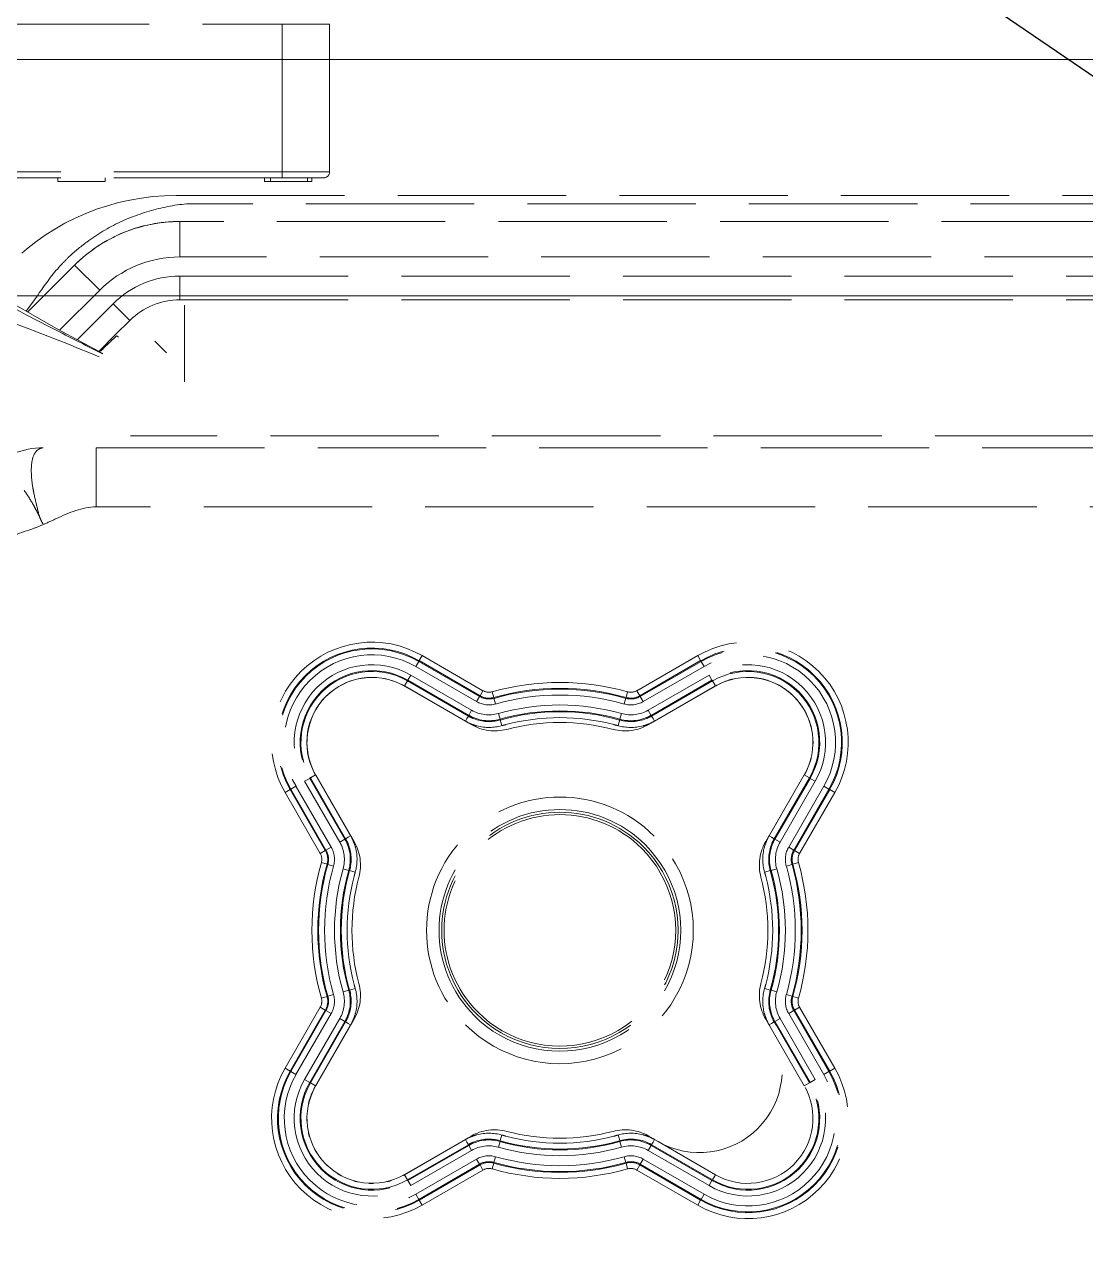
# Model space of a CAD drawing. Header units: inches. Extents: x 193287 to 241687, y 437648 to 550079.
# Drawn here: x 209339.5 to 209429.3, y 461967.4 to 462070.1 of the extents above; entities that cross this region are included whole.
import ezdxf

# ---------------------------------------------------------------- set-up
doc = ezdxf.new("R2010")
doc.units = ezdxf.units.IN
doc.header["$MEASUREMENT"] = 0
doc.linetypes.add('AM_DIN_F_W050', pattern=[6.25, 4.75, -1.5])
doc.layers.add('CQ Marble', color=6, linetype='Continuous', lineweight=0)
doc.layers.add('CQ plan and elev dimension', color=252, linetype='Continuous', lineweight=35)
for name, color, linetype in [('CQ SANITARY WARES', 212, 'Continuous'), ('CQ_callout', 34, 'Continuous'), ('SANITARY WARES', 212, 'Continuous'), ('xref grd floor$2$CQ Wall hatch_CHB', 8, 'Continuous')]:
    doc.layers.add(name, color=color, linetype=linetype)
doc.styles.get("Standard").update_dxf_attribs({"font": 'arial.ttf'})
doc.dimstyles.get("Standard").update_dxf_attribs({"dimtxt": 0.18, "dimasz": 0.18, "dimexe": 0.18, "dimexo": 0.0625, "dimgap": 0.09, "dimtad": 0, "dimtih": 1, "dimtoh": 1, "dimdec": 4, "dimzin": 0, "dimdsep": 46, "dimtxsty": 'Standard', "dimcen": 0.09, "dimadec": 0, "dimazin": 0, "dimtfac": 1, "dimtdec": 4, "dimtofl": 0, "dimtmove": 0, "dimatfit": 3, "dimfxl": 1, "dimtolj": 1, "dimtzin": 0, "dimarcsym": 0})

# ---------------------------------------------------------------- blocks, each defined once
blk = doc.blocks.new('gf15 WC wall plan')
at = {"layer": 'xref grd floor$2$CQ Wall hatch_CHB', "extrusion": (-4.88522e-08, 5.98593e-09, 1)}
h = blk.add_hatch(dxfattribs=at)
h.set_pattern_fill('ANSI31,_O', color=8, scale=150)
h.set_pattern_definition([(45, (0, 0), (-13.25825215, 13.25825215), [])])
h.paths.add_polyline_path([(208393.9, 462405.25), (208293.89, 462405.25), (208293.82, 461427.18), (208243.82, 461427.18), (208243.89, 462405.25), (208043.9, 462405.25), (208043.91, 461327.18), (208193.82, 461327.18), (208193.82, 461277.18), (208393.91, 461277.21), (208393.91, 462077.21), (210693.91, 462077.23), (210693.79, 461299.11), (210893.79, 461299.11), (210893.91, 462077.23), (211093.61, 462077.23), (211093.61, 462277.23), (208393.91, 462277.21)])
blk = doc.blocks.new('gf15 marble')
at = {"layer": 'CQ Marble', "elevation": 0}
for points in [[(210683.79, 461299.11), (210683.79, 462067.11), (208403.79, 462067.11), (208403.79, 461267.11), (208293.77, 461267.11)], [(210663.79, 461299.11), (210663.79, 462047.11), (208423.79, 462047.11), (208423.79, 461247.11), (208293.77, 461247.11)]]:
    blk.add_lwpolyline(points, dxfattribs=at)
blk = doc.blocks.new('tece profil_9300080 top')
at = {"layer": 'SANITARY WARES', "color": 8, "linetype": 'AM_DIN_F_W050', "lineweight": 0, "ltscale": 3}
for p, q in [((334465.32, 481325.47), (334528.32, 481325.47)), ((334528.32, 481325.47), (334532.32, 481325.47)), ((334528.32, 481325.47), (334528.32, 481312.97)), ((334532.32, 481325.47), (334532.32, 481312.97)), ((334528.32, 481312.97), (334465.32, 481312.97)), ((334532.32, 481312.97), (334528.32, 481312.97)), ((334528.32, 481312.47), (334528.32, 481312.97)), ((334528.32, 481312.47), (334465.32, 481312.47)), ((334509.32, 481312.47), (334509.32, 481312.17)), ((334511.32, 481312.17), (334509.32, 481312.17)), ((334513.32, 481312.17), (334511.32, 481312.17)), ((334513.32, 481312.47), (334513.32, 481312.17)), ((334526.82, 481312.47), (334526.82, 481312.17)), ((334527.31, 481312.17), (334526.82, 481312.17)), ((334527.32, 481312.47), (334527.32, 481312.17)), ((334530.45, 481312.17), (334527.32, 481312.17)), ((334530.45, 481312.47), (334528.32, 481312.47)), ((334530.5, 481312.47), (334530.45, 481312.47)), ((334530.45, 481312.47), (334530.45, 481312.17)), ((334530.82, 481312.17), (334530.45, 481312.17)), ((334530.82, 481312.47), (334530.5, 481312.47)), ((334531.06, 481312.47), (334530.82, 481312.47)), ((334530.82, 481312.47), (334530.82, 481312.17)), ((334531.12, 481312.47), (334531.06, 481312.47)), ((334531.82, 481312.47), (334531.12, 481312.47)), ((334519.35, 481310.98), (334519.35, 481310.98)), ((334519.35, 481310.98), (334902.29, 481310.98)), ((334519.35, 481310.98), (334902.29, 481310.98)), ((334519.35, 481310.98), (334519.35, 481310.98)), ((334519.35, 481310.98), (334902.29, 481310.98)), ((334900.82, 481310.28), (334520.82, 481310.28)), ((334654.62, 481308.78), (334519.66, 481308.78)), ((334519.66, 481305.78), (334519.66, 481308.78)), ((334901.99, 481305.78), (334519.66, 481305.78)), ((334506.77, 481301.11), (334510.75, 481305.09)), ((334512.87, 481302.96), (334510.75, 481305.09)), ((334519.66, 481304.16), (334901.99, 481304.16)), ((334519.66, 481302.16), (334519.66, 481304.16)), ((334507.65, 481302.58), (334506.66, 481301.18)), ((334512.87, 481302.96), (334509.48, 481299.57)), ((334510.96, 481298.77), (334514.01, 481301.82)), ((334515.43, 481300.41), (334514.01, 481301.82)), ((334519.66, 481302.16), (334710.32, 481302.16)), ((334520.06, 481301.7), (334520.06, 481298.69)), ((334514.22, 481299.2), (334515.43, 481300.41)), ((334512.8, 481297.78), (334514.22, 481299.2)), ((334514.45, 481298.98), (334514.33, 481299.1)), ((334517.53, 481298.65), (334518.52, 481297.66)), ((334520.06, 481298.69), (334520.06, 481298.43)), ((334520.06, 481298.43), (334520.06, 481295.2)), ((334710.32, 481290.63), (334515.49, 481290.63)), ((334508.09, 481289.63), (334508.09, 481289.63)), ((334512.57, 481289.62), (334614.88, 481289.62)), ((334512.57, 481284.62), (334512.57, 481289.62)), ((334610.92, 481284.62), (334512.57, 481284.62)), ((334540.16, 481272.04), (334539.91, 481271.61)), ((334545.31, 481269.06), (334540.16, 481272.04)), ((334563.48, 481272.04), (334558.33, 481269.06)), ((334563.48, 481272.04), (334563.73, 481271.61)), ((334539.62, 481271.11), (334539.87, 481271.54)), ((334544.77, 481268.14), (334539.62, 481271.11)), ((334539.91, 481271.61), (334539.87, 481271.54)), ((334545.02, 481268.57), (334539.87, 481271.54)), ((334545.06, 481268.63), (334539.91, 481271.61)), ((334563.73, 481271.61), (334558.58, 481268.63)), ((334563.77, 481271.54), (334558.62, 481268.57)), ((334564.02, 481271.11), (334558.87, 481268.14)), ((334563.73, 481271.61), (334563.77, 481271.54)), ((334564.02, 481271.11), (334563.77, 481271.54)), ((334538.67, 481269.46), (334538.92, 481269.89)), ((334538.92, 481269.89), (334538.95, 481269.95)), ((334538.92, 481269.89), (334544.07, 481266.91)), ((334539.2, 481270.38), (334538.95, 481269.95)), ((334538.95, 481269.95), (334544.1, 481266.97)), ((334539.2, 481270.38), (334544.35, 481267.41)), ((334559.29, 481267.41), (334564.44, 481270.38)), ((334559.54, 481266.97), (334564.69, 481269.95)), ((334559.58, 481266.91), (334564.73, 481269.89)), ((334564.44, 481270.38), (334564.69, 481269.95)), ((334564.73, 481269.89), (334564.69, 481269.95)), ((334564.98, 481269.46), (334564.73, 481269.89)), ((334538.66, 481269.45), (334544.3, 481266.19)), ((334538.67, 481269.46), (334543.82, 481266.48)), ((334545.31, 481269.06), (334545.06, 481268.63)), ((334546.09, 481268.97), (334546.22, 481268.49)), ((334557.55, 481268.97), (334557.42, 481268.49)), ((334558.33, 481269.06), (334558.58, 481268.63)), ((334559.34, 481266.19), (334564.98, 481269.45)), ((334559.83, 481266.48), (334564.98, 481269.46)), ((334544.77, 481268.14), (334545.02, 481268.57)), ((334545.06, 481268.63), (334545.02, 481268.57)), ((334546.22, 481268.49), (334546.24, 481268.42)), ((334546.38, 481267.94), (334546.24, 481268.42)), ((334557.26, 481267.94), (334557.4, 481268.42)), ((334557.42, 481268.49), (334557.4, 481268.42)), ((334558.58, 481268.63), (334558.62, 481268.57)), ((334558.87, 481268.14), (334558.62, 481268.57)), ((334543.82, 481266.48), (334543.94, 481266.7)), ((334543.94, 481266.7), (334544.07, 481266.91)), ((334544.07, 481266.91), (334544.1, 481266.97)), ((334544.35, 481267.41), (334544.1, 481266.97)), ((334546.61, 481267.13), (334546.75, 481266.65)), ((334546.77, 481266.58), (334546.75, 481266.65)), ((334556.88, 481266.58), (334556.9, 481266.65)), ((334557.03, 481267.13), (334556.9, 481266.65)), ((334559.29, 481267.41), (334559.54, 481266.97)), ((334559.58, 481266.91), (334559.54, 481266.97)), ((334559.7, 481266.7), (334559.58, 481266.91)), ((334559.83, 481266.48), (334559.7, 481266.7)), ((334546.9, 481266.1), (334546.77, 481266.58)), ((334556.74, 481266.1), (334556.88, 481266.58)), ((334530.21, 481261.39), (334530.65, 481261.64)), ((334530.71, 481261.68), (334530.65, 481261.64)), ((334533.62, 481256.49), (334530.65, 481261.64)), ((334531.14, 481261.93), (334530.71, 481261.68)), ((334533.68, 481256.53), (334530.71, 481261.68)), ((334534.11, 481256.78), (334531.14, 481261.93)), ((334534.4, 481256.3), (334531.15, 481261.93)), ((334572.49, 481261.93), (334569.24, 481256.3)), ((334572.5, 481261.93), (334569.53, 481256.78)), ((334572.93, 481261.68), (334569.96, 481256.53)), ((334572.99, 481261.64), (334570.02, 481256.49)), ((334572.5, 481261.93), (334572.93, 481261.68)), ((334572.93, 481261.68), (334572.99, 481261.64)), ((334573.43, 481261.39), (334572.99, 481261.64)), ((334528.56, 481260.44), (334528.99, 481260.69)), ((334528.99, 481260.69), (334529.05, 481260.72)), ((334528.99, 481260.69), (334531.96, 481255.54)), ((334529.48, 481260.97), (334529.05, 481260.72)), ((334529.05, 481260.72), (334532.02, 481255.57)), ((334529.48, 481260.97), (334532.46, 481255.82)), ((334533.19, 481256.24), (334530.21, 481261.39)), ((334573.43, 481261.39), (334570.45, 481256.24)), ((334571.18, 481255.82), (334574.16, 481260.97)), ((334571.62, 481255.57), (334574.59, 481260.72)), ((334571.68, 481255.54), (334574.65, 481260.69)), ((334574.16, 481260.97), (334574.59, 481260.72)), ((334574.65, 481260.69), (334574.59, 481260.72)), ((334575.08, 481260.44), (334574.65, 481260.69)), ((334528.56, 481260.44), (334531.53, 481255.29)), ((334572.11, 481255.29), (334575.08, 481260.44)), ((334533.19, 481256.24), (334533.62, 481256.49)), ((334533.68, 481256.53), (334533.62, 481256.49)), ((334533.9, 481256.66), (334533.68, 481256.53)), ((334534.11, 481256.78), (334533.9, 481256.66)), ((334569.53, 481256.78), (334569.74, 481256.66)), ((334569.74, 481256.66), (334569.96, 481256.53)), ((334569.96, 481256.53), (334570.02, 481256.49)), ((334570.45, 481256.24), (334570.02, 481256.49)), ((334531.53, 481255.29), (334531.96, 481255.54)), ((334531.96, 481255.54), (334532.02, 481255.57)), ((334532.46, 481255.82), (334532.02, 481255.57)), ((334571.18, 481255.82), (334571.62, 481255.57)), ((334571.68, 481255.54), (334571.62, 481255.57)), ((334572.11, 481255.29), (334571.68, 481255.54)), ((334531.63, 481254.51), (334532.11, 481254.37)), ((334532.11, 481254.37), (334532.18, 481254.35)), ((334532.66, 481254.22), (334532.18, 481254.35)), ((334570.98, 481254.22), (334571.47, 481254.35)), ((334571.53, 481254.37), (334571.47, 481254.35)), ((334572.01, 481254.51), (334571.53, 481254.37)), ((334533.47, 481253.99), (334533.95, 481253.85)), ((334534.02, 481253.83), (334533.95, 481253.85)), ((334534.5, 481253.69), (334534.02, 481253.83)), ((334569.14, 481253.69), (334569.63, 481253.83)), ((334569.63, 481253.83), (334569.69, 481253.85)), ((334570.17, 481253.99), (334569.69, 481253.85)), ((334531.63, 481243.04), (334532.11, 481243.18)), ((334532.11, 481243.18), (334532.18, 481243.2)), ((334532.66, 481243.33), (334532.18, 481243.2)), ((334533.47, 481243.56), (334533.95, 481243.7)), ((334534.02, 481243.72), (334533.95, 481243.7)), ((334534.5, 481243.86), (334534.02, 481243.72)), ((334569.14, 481243.86), (334569.63, 481243.72)), ((334569.63, 481243.72), (334569.69, 481243.7)), ((334570.17, 481243.56), (334569.69, 481243.7)), ((334570.98, 481243.33), (334571.47, 481243.2)), ((334571.53, 481243.18), (334571.47, 481243.2)), ((334572.01, 481243.04), (334571.53, 481243.18)), ((334531.53, 481242.26), (334528.56, 481237.11)), ((334531.96, 481242.01), (334528.99, 481236.86)), ((334532.02, 481241.98), (334529.05, 481236.83)), ((334531.53, 481242.26), (334531.96, 481242.01)), ((334531.96, 481242.01), (334532.02, 481241.98)), ((334532.46, 481241.73), (334532.02, 481241.98)), ((334571.18, 481241.73), (334571.62, 481241.98)), ((334571.68, 481242.01), (334571.62, 481241.98)), ((334574.59, 481236.83), (334571.62, 481241.98)), ((334572.11, 481242.26), (334571.68, 481242.01)), ((334574.65, 481236.86), (334571.68, 481242.01)), ((334575.08, 481237.11), (334572.11, 481242.26)), ((334532.46, 481241.73), (334529.48, 481236.58)), ((334530.21, 481236.15), (334533.19, 481241.3)), ((334530.65, 481235.9), (334533.62, 481241.05)), ((334530.71, 481235.87), (334533.68, 481241.02)), ((334531.15, 481235.61), (334534.4, 481241.25)), ((334533.19, 481241.3), (334533.62, 481241.05)), ((334533.68, 481241.02), (334533.62, 481241.05)), ((334533.9, 481240.89), (334533.68, 481241.02)), ((334569.24, 481241.25), (334569.69, 481240.46)), ((334569.74, 481240.89), (334569.96, 481241.02)), ((334569.96, 481241.02), (334570.02, 481241.05)), ((334569.96, 481241.02), (334570.14, 481240.72)), ((334570.45, 481241.3), (334570.02, 481241.05)), ((334570.02, 481241.05), (334572.99, 481235.9)), ((334570.45, 481241.3), (334573.43, 481236.15)), ((334574.16, 481236.58), (334571.18, 481241.73)), ((334531.14, 481235.62), (334534.11, 481240.77)), ((334534.11, 481240.77), (334533.9, 481240.89)), ((334569.53, 481240.77), (334569.74, 481240.89)), ((334569.53, 481240.77), (334569.7, 481240.47)), ((334569.7, 481240.47), (334572.5, 481235.62)), ((334570.14, 481240.72), (334572.93, 481235.87)), ((334528.56, 481237.11), (334528.99, 481236.86)), ((334528.99, 481236.86), (334529.05, 481236.83)), ((334529.48, 481236.58), (334529.05, 481236.83)), ((334574.16, 481236.58), (334574.59, 481236.83)), ((334574.65, 481236.86), (334574.59, 481236.83)), ((334575.08, 481237.11), (334574.65, 481236.86)), ((334530.21, 481236.15), (334530.65, 481235.9)), ((334530.71, 481235.87), (334530.65, 481235.9)), ((334531.14, 481235.62), (334530.71, 481235.87)), ((334572.5, 481235.62), (334572.93, 481235.87)), ((334572.93, 481235.87), (334572.99, 481235.9)), ((334573.43, 481236.15), (334572.99, 481235.9)), ((334544.3, 481231.36), (334538.66, 481228.1)), ((334543.82, 481231.07), (334538.67, 481228.09)), ((334543.82, 481231.07), (334543.94, 481230.85)), ((334543.94, 481230.85), (334544.07, 481230.63)), ((334546.61, 481230.42), (334546.75, 481230.9)), ((334546.77, 481230.97), (334546.75, 481230.9)), ((334546.9, 481231.45), (334546.77, 481230.97)), ((334556.74, 481231.45), (334556.88, 481230.97)), ((334556.88, 481230.97), (334556.9, 481230.9)), ((334557.03, 481230.42), (334556.9, 481230.9)), ((334560.13, 481230.9), (334559.34, 481231.36)), ((334559.7, 481230.85), (334559.58, 481230.63)), ((334559.83, 481231.07), (334559.7, 481230.85)), ((334560.13, 481230.89), (334559.83, 481231.07)), ((334564.98, 481228.09), (334560.13, 481230.89)), ((334544.07, 481230.63), (334538.92, 481227.66)), ((334544.1, 481230.57), (334538.95, 481227.6)), ((334544.35, 481230.14), (334539.2, 481227.17)), ((334544.07, 481230.63), (334544.1, 481230.57)), ((334544.35, 481230.14), (334544.1, 481230.57)), ((334559.29, 481230.14), (334559.54, 481230.57)), ((334564.44, 481227.17), (334559.29, 481230.14)), ((334559.58, 481230.63), (334559.54, 481230.57)), ((334564.69, 481227.6), (334559.54, 481230.57)), ((334559.88, 481230.46), (334559.58, 481230.63)), ((334564.73, 481227.66), (334559.88, 481230.46)), ((334539.62, 481226.44), (334544.77, 481229.41)), ((334539.87, 481226), (334545.02, 481228.98)), ((334539.91, 481225.94), (334545.06, 481228.92)), ((334544.77, 481229.41), (334545.02, 481228.98)), ((334545.06, 481228.92), (334545.02, 481228.98)), ((334545.31, 481228.48), (334545.06, 481228.92)), ((334546.09, 481228.58), (334546.22, 481229.06)), ((334546.22, 481229.06), (334546.24, 481229.13)), ((334546.38, 481229.61), (334546.24, 481229.13)), ((334557.26, 481229.61), (334557.4, 481229.13)), ((334557.42, 481229.06), (334557.4, 481229.13)), ((334557.55, 481228.58), (334557.42, 481229.06)), ((334558.33, 481228.48), (334558.58, 481228.92)), ((334558.58, 481228.92), (334558.62, 481228.98)), ((334558.58, 481228.92), (334563.73, 481225.94)), ((334558.87, 481229.41), (334558.62, 481228.98)), ((334558.62, 481228.98), (334563.77, 481226)), ((334558.87, 481229.41), (334564.02, 481226.44)), ((334538.67, 481228.09), (334538.92, 481227.66)), ((334538.92, 481227.66), (334538.95, 481227.6)), ((334539.2, 481227.17), (334538.95, 481227.6)), ((334540.16, 481225.51), (334545.31, 481228.48)), ((334558.33, 481228.48), (334563.48, 481225.51)), ((334564.44, 481227.17), (334564.69, 481227.6)), ((334564.73, 481227.66), (334564.69, 481227.6)), ((334564.98, 481228.09), (334564.73, 481227.66)), ((334539.62, 481226.44), (334539.87, 481226)), ((334539.91, 481225.94), (334539.87, 481226)), ((334540.16, 481225.51), (334539.91, 481225.94)), ((334563.48, 481225.51), (334563.73, 481225.94)), ((334563.73, 481225.94), (334563.77, 481226)), ((334564.02, 481226.44), (334563.77, 481226))]:
    blk.add_line(p, q, dxfattribs=at)
blk.add_lwpolyline([(334513.14, 481297.6), (334509.35, 481299.64), (334504.74, 481302.28), (334501.06, 481304.43), (334498.16, 481306.13), (334496, 481307.41), (334494.64, 481308.2), (334494.13, 481308.5)], dxfattribs=at)
for centre, radius, start, end in [((334531.82, 481312.97), 0.5, 270, 0), ((334519.35, 481290.98), 20, 90, 135), ((334519.35, 481290.98), 20, 90, 135), ((334519.66, 481296.18), 12.6, 90, 135), ((334519.66, 481296.18), 12.6, 90, 104.2731), ((334519.66, 481296.18), 12.6, 105.7533, 119.228), ((334519.66, 481296.18), 12.6, 104.2731, 105.7533), ((334519.66, 481296.18), 12.6, 120.698, 135), ((334519.66, 481296.18), 12.6, 119.228, 120.698), ((334520.31, 481295.16), 14.62, 133.7571, 134.1678), ((334519.66, 481296.18), 9.6, 90, 135), ((334519.66, 481296.18), 7.98, 90, 135), ((334519.66, 481296.18), 5.98, 90, 135), ((334508.09, 481283.13), 6.5, 89.9988, 135.0012), ((334535.91, 481264.68), 8.49, 60, 210), ((334567.73, 481264.68), 8.49, 330, 120), ((334535.91, 481264.68), 7.99, 60, 210), ((334535.91, 481264.68), 7.92, 60, 210), ((334535.91, 481264.68), 7.42, 60, 210), ((334567.73, 481264.68), 7.99, 330, 120), ((334567.73, 481264.68), 7.92, 330, 120), ((334567.73, 481264.68), 7.42, 330, 120), ((334535.91, 481264.68), 6.58, 60, 210), ((334535.91, 481264.68), 6.08, 60, 210), ((334567.73, 481264.68), 6.58, 330, 120), ((334567.73, 481264.68), 6.08, 330, 120), ((334535.91, 481264.68), 6.01, 60.6338, 209.3663), ((334535.91, 481264.68), 5.51, 63.1103, 206.9531), ((334535.91, 481264.68), 5.5, 60, 210), ((334535.91, 481264.68), 6.01, 60, 60.6338), ((334551.82, 481248.77), 20.99, 74.1484, 105.8516), ((334567.73, 481264.68), 6.01, 119.3659, 120), ((334567.73, 481264.68), 6.01, 45.6331, 119.3659), ((334567.73, 481264.68), 5.5, 45, 120), ((334567.73, 481264.68), 5.51, 107.4219, 118.1677), ((334567.73, 481264.68), 5.51, 103.1953, 107.4219), ((334567.73, 481264.68), 5.51, 87.4856, 91.2224), ((334567.73, 481264.68), 5.51, 77.3524, 87.4856), ((334567.73, 481264.68), 5.51, 74.0873, 77.3524), ((334567.73, 481264.68), 5.51, 62.1597, 74.0873), ((334535.91, 481264.68), 5.51, 60, 63.1103), ((334545.81, 481269.94), 1.01, 240, 285.8516), ((334551.82, 481248.77), 20.49, 74.1484, 105.8516), ((334551.82, 481248.77), 20.42, 74.1484, 105.8516), ((334551.82, 481248.77), 19.92, 74.1484, 105.8516), ((334557.83, 481269.94), 1.01, 254.1484, 300), ((334567.73, 481264.68), 5.51, 118.1677, 120), ((334567.73, 481264.68), 5.51, 57.7681, 62.1597), ((334567.73, 481264.68), 5.51, 47.0932, 57.7681), ((334567.73, 481264.68), 5.51, 45.0112, 47.0932), ((334567.73, 481264.68), 6.01, 44.3634, 45.6331), ((334567.73, 481264.68), 6.01, 330.6334, 44.3634), ((334545.81, 481269.94), 2.08, 240, 285.8516), ((334545.81, 481269.94), 1.58, 240, 285.8516), ((334545.81, 481269.94), 1.51, 240, 285.8516), ((334551.82, 481248.77), 19.08, 74.1484, 105.8516), ((334557.83, 481269.94), 2.08, 254.1484, 300), ((334557.83, 481269.94), 1.58, 254.1484, 300), ((334557.83, 481269.94), 1.51, 254.1484, 300), ((334567.73, 481264.68), 5.51, 43.249, 45.0112), ((334567.73, 481264.68), 5.5, 330, 45), ((334567.73, 481264.68), 5.51, 32.4742, 43.249), ((334567.73, 481264.68), 5.51, 28.1176, 32.4742), ((334545.81, 481269.94), 3.49, 240, 248.0637), ((334545.81, 481269.94), 3.42, 240, 285.8516), ((334545.81, 481269.94), 2.92, 240, 285.8516), ((334545.81, 481269.94), 3.49, 248.0637, 285.8516), ((334551.82, 481248.77), 18.58, 74.1484, 105.8516), ((334551.82, 481248.77), 18.51, 74.1484, 105.8516), ((334551.82, 481248.77), 18.01, 75.2914, 104.7088), ((334557.83, 481269.94), 3.49, 254.1484, 291.9362), ((334557.83, 481269.94), 3.42, 254.1484, 300), ((334557.83, 481269.94), 2.92, 254.1484, 300), ((334557.83, 481269.94), 3.49, 291.9362, 300), ((334567.73, 481264.68), 5.51, 16.135, 28.1176), ((334545.81, 481269.94), 3.99, 240, 248.0791), ((334546.3, 481269.66), 4, 240, 284.8124), ((334545.81, 481269.94), 3.99, 248.0791, 255.2831), ((334545.81, 481269.94), 3.99, 255.2831, 285.8516), ((334551.82, 481248.77), 18.01, 104.7088, 105.8516), ((334551.82, 481248.77), 17.6, 75.1876, 104.8124), ((334557.34, 481269.66), 4, 255.1876, 300), ((334551.82, 481248.77), 18.01, 74.1484, 75.2914), ((334557.83, 481269.94), 3.99, 254.1484, 284.6792), ((334557.83, 481269.94), 3.99, 284.6792, 291.9162), ((334557.83, 481269.94), 3.99, 291.9162, 300), ((334567.73, 481264.68), 5.51, 12.396, 16.135), ((334567.73, 481264.68), 5.51, 358.805, 2.5271), ((334567.73, 481264.68), 5.51, 331.864, 342.5908), ((334567.73, 481264.68), 5.51, 342.5908, 346.8297), ((334535.91, 481264.68), 6.01, 209.3663, 210), ((334535.91, 481264.68), 5.51, 206.9531, 210), ((334567.73, 481264.68), 5.51, 330, 331.864), ((334567.73, 481264.68), 6.01, 330, 330.6334), ((334551.82, 481248.77), 11.29, 45, 225), ((334551.82, 481248.77), 10.23, 45, 225), ((334551.82, 481248.77), 10, 45, 225), ((334551.82, 481248.77), 9.8, 45, 225), ((334530.66, 481254.78), 3.42, 344.1484, 30), ((334530.66, 481254.78), 3.49, 21.9354, 30), ((334530.66, 481254.78), 3.99, 21.9154, 30), ((334551.82, 481248.77), 11.29, 225, 45), ((334572.98, 481254.78), 3.99, 150, 158.0799), ((334572.98, 481254.78), 3.42, 150, 195.8516), ((334572.98, 481254.78), 3.49, 150, 158.0644), ((334530.66, 481254.78), 1.51, 344.1484, 30), ((334530.66, 481254.78), 1.58, 344.1484, 30), ((334530.66, 481254.78), 2.08, 344.1484, 30), ((334530.66, 481254.78), 2.92, 344.1484, 30), ((334530.66, 481254.78), 3.49, 344.1484, 21.9354), ((334530.66, 481254.78), 3.99, 14.6792, 21.9154), ((334530.94, 481254.3), 4, 345.1876, 30), ((334530.66, 481254.78), 3.99, 344.1484, 14.6792), ((334551.82, 481248.77), 10.23, 225, 45), ((334551.82, 481248.77), 10, 225, 45), ((334551.82, 481248.77), 9.8, 225, 45), ((334572.7, 481254.3), 4, 150, 194.8124), ((334572.98, 481254.78), 3.99, 165.2831, 195.8516), ((334572.98, 481254.78), 3.99, 158.0799, 165.2831), ((334572.98, 481254.78), 3.49, 158.0644, 195.8516), ((334572.98, 481254.78), 2.92, 150, 195.8516), ((334572.98, 481254.78), 2.08, 150, 195.8516), ((334572.98, 481254.78), 1.58, 150, 195.8516), ((334572.98, 481254.78), 1.51, 150, 195.8516), ((334551.82, 481248.77), 20.99, 164.1484, 195.8516), ((334551.82, 481248.77), 20.49, 164.1484, 195.8516), ((334551.82, 481248.77), 20.42, 164.1484, 195.8516), ((334530.66, 481254.78), 1.01, 344.1484, 30), ((334551.82, 481248.77), 20.42, 344.1484, 15.8516), ((334551.82, 481248.77), 20.49, 344.1484, 15.8516), ((334572.98, 481254.78), 1.01, 150, 195.8516), ((334551.82, 481248.77), 20.99, 344.1484, 15.8516), ((334551.82, 481248.77), 19.92, 164.1484, 195.8516), ((334551.82, 481248.77), 19.08, 164.1484, 195.8516), ((334551.82, 481248.77), 18.58, 164.1484, 195.8516), ((334551.82, 481248.77), 18.51, 164.1484, 195.8516), ((334551.82, 481248.77), 18.01, 165.2918, 194.709), ((334551.82, 481248.77), 17.6, 165.1876, 194.8124), ((334551.82, 481248.77), 18.01, 164.1484, 165.2918), ((334551.82, 481248.77), 17.6, 345.1876, 14.8124), ((334551.82, 481248.77), 18.01, 14.7084, 15.8516), ((334551.82, 481248.77), 18.01, 345.2912, 14.7084), ((334551.82, 481248.77), 18.51, 344.1484, 15.8516), ((334551.82, 481248.77), 18.58, 344.1484, 15.8516), ((334551.82, 481248.77), 19.08, 344.1484, 15.8516), ((334551.82, 481248.77), 19.92, 344.1484, 15.8516), ((334530.94, 481243.25), 4, 330, 14.8124), ((334551.82, 481248.77), 18.01, 194.709, 195.8516), ((334572.7, 481243.25), 4, 165.1876, 210), ((334551.82, 481248.77), 18.01, 344.1484, 345.2912), ((334530.66, 481242.77), 1.01, 330, 15.8516), ((334530.66, 481242.77), 1.51, 330, 15.8516), ((334530.66, 481242.77), 1.58, 330, 15.8516), ((334530.66, 481242.77), 2.08, 330, 15.8516), ((334530.66, 481242.77), 2.92, 330, 15.8516), ((334530.66, 481242.77), 3.42, 330, 15.8516), ((334530.66, 481242.77), 3.49, 338.0618, 15.8516), ((334530.66, 481242.77), 3.99, 345.2831, 15.8516), ((334572.98, 481242.77), 3.99, 164.1484, 194.6792), ((334572.98, 481242.77), 3.49, 164.1484, 210), ((334572.98, 481242.77), 3.42, 164.1484, 210), ((334572.98, 481242.77), 2.92, 164.1484, 210), ((334572.98, 481242.77), 2.08, 164.1484, 210), ((334572.98, 481242.77), 1.58, 164.1484, 210), ((334572.98, 481242.77), 1.51, 164.1484, 210), ((334572.98, 481242.77), 1.01, 164.1484, 210), ((334530.66, 481242.77), 3.49, 330, 338.0618), ((334530.66, 481242.77), 3.99, 330, 338.0773), ((334530.66, 481242.77), 3.99, 338.0773, 345.2831), ((334572.98, 481242.77), 3.99, 194.6792, 201.918), ((334572.98, 481242.77), 3.99, 201.918, 210), ((334563.63, 481236.96), 7, 240, 30), ((334535.91, 481232.86), 8.49, 150, 300), ((334535.91, 481232.86), 7.99, 150, 300), ((334535.91, 481232.86), 7.92, 150, 300), ((334567.73, 481232.86), 8.49, 240, 30), ((334567.73, 481232.86), 7.99, 240, 30), ((334567.73, 481232.86), 7.92, 240, 30), ((334535.91, 481232.86), 7.42, 150, 300), ((334535.91, 481232.86), 6.58, 150, 300), ((334535.91, 481232.86), 6.08, 150, 300), ((334535.91, 481232.86), 6.01, 150.6347, 224.3643), ((334535.91, 481232.86), 6.01, 150, 150.6347), ((334567.73, 481232.86), 7.42, 240, 30), ((334567.73, 481232.86), 6.58, 240, 30), ((334567.73, 481232.86), 6.08, 240, 30), ((334567.73, 481232.86), 6.01, 240, 30), ((334535.91, 481232.86), 5.5, 150, 225), ((334535.91, 481232.86), 5.51, 151.8795, 162.5868), ((334535.91, 481232.86), 5.51, 150, 151.8795), ((334567.73, 481232.86), 5.51, 240, 30), ((334535.91, 481232.86), 5.51, 162.5868, 166.8328), ((334535.91, 481232.86), 5.51, 178.8055, 182.5262), ((334546.3, 481227.89), 4, 75.1876, 120), ((334551.82, 481248.77), 17.6, 255.1876, 284.8124), ((334557.34, 481227.89), 4, 60, 104.8124), ((334535.91, 481232.86), 5.51, 192.4, 196.1332), ((334545.81, 481227.61), 3.99, 111.9173, 120), ((334545.81, 481227.61), 3.49, 111.9373, 120), ((334545.81, 481227.61), 3.42, 74.1484, 120), ((334545.81, 481227.61), 3.99, 104.6792, 111.9173), ((334545.81, 481227.61), 3.49, 74.1484, 111.9373), ((334545.81, 481227.61), 3.99, 74.1484, 104.6792), ((334551.82, 481248.77), 18.58, 254.1484, 285.8516), ((334551.82, 481248.77), 18.51, 254.1484, 285.8516), ((334551.82, 481248.77), 18.01, 254.1484, 255.2916), ((334551.82, 481248.77), 18.01, 255.2916, 284.7087), ((334551.82, 481248.77), 18.01, 284.7087, 285.8516), ((334557.83, 481227.61), 3.99, 75.2831, 105.8516), ((334557.83, 481227.61), 3.49, 60, 105.8516), ((334557.83, 481227.61), 3.42, 60, 105.8516), ((334557.83, 481227.61), 3.99, 68.0781, 75.2831), ((334557.83, 481227.61), 3.99, 60, 68.0781), ((334535.91, 481232.86), 5.51, 208.1229, 212.4673), ((334545.81, 481227.61), 2.92, 74.1484, 120), ((334545.81, 481227.61), 2.08, 74.1484, 120), ((334551.82, 481248.77), 19.08, 254.1484, 285.8516), ((334557.83, 481227.61), 2.92, 60, 105.8516), ((334557.83, 481227.61), 2.08, 60, 105.8516), ((334535.91, 481232.86), 6.01, 224.3643, 225.6338), ((334535.91, 481232.86), 5.51, 223.268, 225.0121), ((334535.91, 481232.86), 5.5, 225, 300), ((334535.91, 481232.86), 5.51, 225.0121, 227.0664), ((334545.81, 481227.61), 1.58, 74.1484, 120), ((334545.81, 481227.61), 1.51, 74.1484, 120), ((334545.81, 481227.61), 1.01, 74.1484, 120), ((334551.82, 481248.77), 20.49, 254.1484, 285.8516), ((334551.82, 481248.77), 20.42, 254.1484, 285.8516), ((334551.82, 481248.77), 19.92, 254.1484, 285.8516), ((334557.83, 481227.61), 1.58, 60, 105.8516), ((334557.83, 481227.61), 1.51, 60, 105.8516), ((334557.83, 481227.61), 1.01, 60, 105.8516), ((334535.91, 481232.86), 6.01, 225.6338, 299.3654), ((334535.91, 481232.86), 5.51, 237.7783, 242.1499), ((334535.91, 481232.86), 5.51, 283.2059, 287.4075), ((334535.91, 481232.86), 5.51, 298.1994, 300), ((334535.91, 481232.86), 6.01, 299.3654, 300), ((334551.82, 481248.77), 20.99, 254.1484, 285.8516), ((334535.91, 481232.86), 5.51, 254.0954, 257.3317), ((334535.91, 481232.86), 5.51, 267.5041, 271.2133)]:
    blk.add_arc(centre, radius, start, end, dxfattribs=at)
for start_param, end_param in [(0.224386, 0.57408), (-0.000019, 0.224386)]:
    blk.add_ellipse((334505.84, 481290.62), major_axis=(8.49, 8.49), ratio=0.008745, start_param=start_param, end_param=end_param, dxfattribs=at)
for points, knots in [([(334520.82, 481310.28), (334519.75, 481310.28), (334517.61, 481309.89), (334514.53, 481308.83), (334512.07, 481307.33), (334510.7, 481306.19), (334510.2, 481305.72)], [0, 0, 0, 0, 0.270802, 0.548223, 0.825523, 1, 1, 1, 1]), ([(334513.11, 481297.57), (334511.59, 481298.34), (334505.09, 481301.66), (334498.64, 481305.09), (334493.71, 481307.72)], [0, 0, 0, 0, 0.2336, 1, 1, 1, 1]), ([(334512.83, 481297.33), (334508.19, 481299.22), (334499.49, 481302.53), (334490.75, 481305.71), (334486.7, 481307.13)], [0, 0, 0, 0, 0.538136, 1, 1, 1, 1]), ([(334510.13, 481305.65), (334509.88, 481305.4), (334508.97, 481304.46), (334508.21, 481303.38), (334507.65, 481302.58)], [0, 0, 0, 0, 0.266538, 1, 1, 1, 1]), ([(334508.09, 481289.63), (334508, 481289.63), (334507.81, 481289.56), (334507.41, 481289.33), (334507.12, 481288.61), (334507.05, 481287.55), (334507.13, 481286.74), (334507.2, 481286.29)], [0, 0, 0, 0, 0.068944, 0.157968, 0.359695, 0.6407, 1, 1, 1, 1]), ([(334507.2, 481286.29), (334507.23, 481286.14), (334507.35, 481285.51), (334507.5, 481284.88), (334507.62, 481284.4)], [0, 0, 0, 0, 0.2361, 1, 1, 1, 1]), ([(334507.46, 481284.41), (334507.38, 481284.55), (334507.09, 481285.1), (334506.76, 481285.63), (334506.49, 481286)], [0, 0, 0, 0, 0.260777, 1, 1, 1, 1]), ([(334508.09, 481283.13), (334508.47, 481283.29), (334509.89, 481283.95), (334511.4, 481284.62), (334512.57, 481284.62)], [0, 0, 0, 0, 0.258781, 1, 1, 1, 1]), ([(334508.09, 481283.13), (334507.75, 481282.97), (334506.42, 481282.47), (334504.94, 481282.08), (334504.19, 481281.33)], [0, 0, 0, 0, 0.259427, 1, 1, 1, 1])]:
    blk.add_open_spline(points, degree=3, knots=knots, dxfattribs=at)
for points in [[(334508.09, 481283.13), (334507.88, 481283.56), (334507.68, 481283.99), (334507.46, 481284.41)], [(334507.62, 481284.4), (334507.72, 481283.96), (334507.85, 481283.51), (334508.09, 481283.13)]]:
    blk.add_open_spline(points, degree=3, dxfattribs=at)

msp = doc.modelspace()

# ---------------------------------------------------------------- block references
msp.add_blockref('gf15 marble', (0, 0))
at = {"layer": 'CQ plan and elev dimension'}
msp.add_blockref('gf15 WC wall plan', (0, 0), dxfattribs=at)
at = {"layer": 'CQ SANITARY WARES'}
msp.add_blockref('tece profil_9300080 top', (-125167.034, -19255.381, -0.001), dxfattribs=at)

# ---------------------------------------------------------------- leaders
at = {"layer": 'CQ_callout', "color": 8}
msp.add_leader([(209486.244, 462027.14, -0.001), (208394.264, 462774.059, -0.001), (207275.247, 462774.059, -0.001)], dimstyle='Standard', override={"dimasz": 10, "dimldrblk": 'Dot', "dimfxl": 0.1, "dimarcsym": 2}, dxfattribs=at)

doc.saveas('drawing.dxf')
